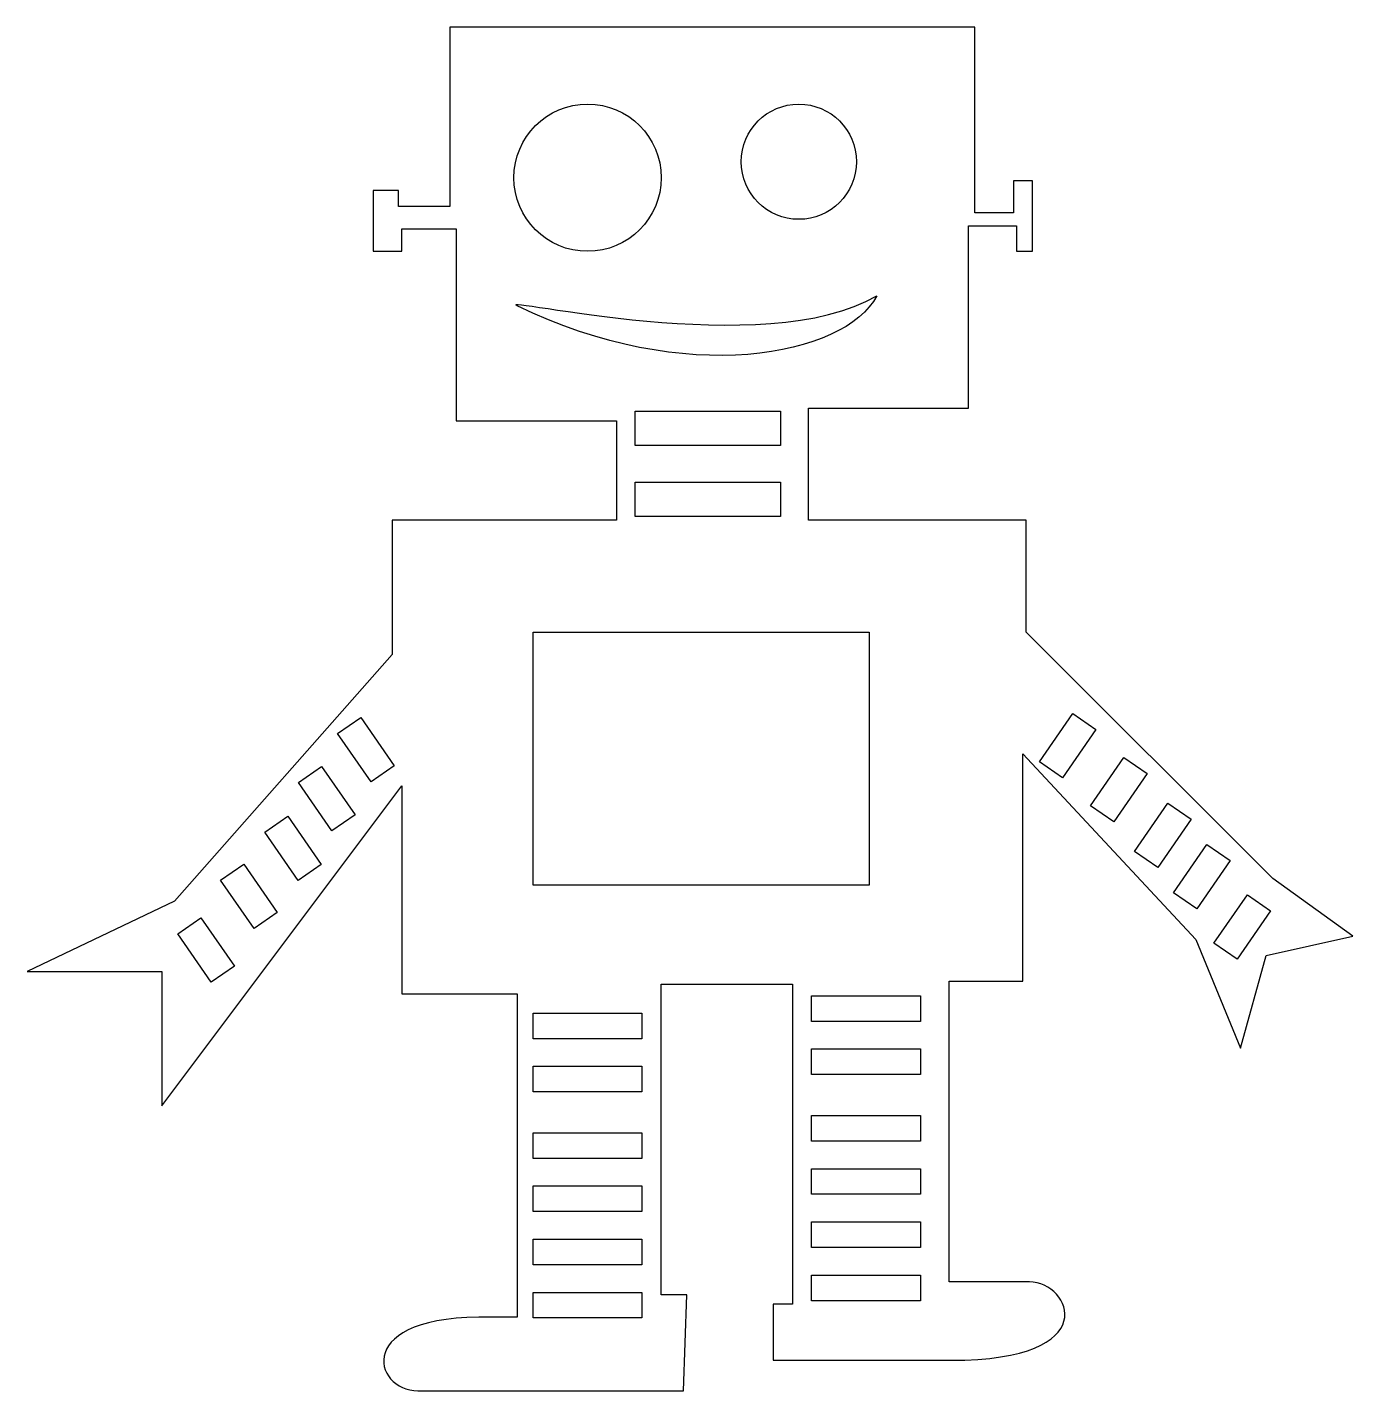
# Model space of a CAD drawing. Header units: centimetres. Extents: x -8.9 to 8.9, y -9.2 to 9.2.
import ezdxf

# ---------------------------------------------------------------- set-up
doc = ezdxf.new("R2010")
doc.units = ezdxf.units.CM
doc.header["$MEASUREMENT"] = 0
doc.layers.add('Camada 1', color=7, linetype='Continuous')

msp = doc.modelspace()

# ---------------------------------------------------------------- linework, layer by layer
at = {"layer": 'Camada 1'}
for points, knots in [([(-0.08596, -9.15248), (-0.08596, -9.15248), (-3.05088, -9.15248), (-3.65244, -9.15248), (-3.65244, -9.15248), (-4.25397, -9.15248), (-4.5548, -8.12116), (-2.66417, -8.16421), (-2.66417, -8.16421), (-2.44496, -8.16926), (-2.32037, -8.16421), (-2.32037, -8.16421), (-2.32037, -8.16421), (-2.32037, -8.16421), (-2.32037, -3.82425), (-2.32037, -3.82425), (-2.32037, -3.82425), (-2.32037, -3.82425), (-3.86728, -3.82425), (-3.86728, -3.82425), (-3.86728, -3.82425), (-3.86728, -3.82425), (-3.86728, -1.03128), (-3.86728, -1.03128), (-3.86728, -1.03128), (-3.86728, -1.03128), (-7.08996, -5.32817), (-7.08996, -5.32817), (-7.08996, -5.32817), (-7.08996, -5.32817), (-7.08996, -3.52345), (-7.08996, -3.52345), (-7.08996, -3.52345), (-7.08996, -3.52345), (-8.89468, -3.52344), (-8.89468, -3.52344), (-8.89468, -3.52344), (-8.89468, -3.52344), (-6.91808, -2.57824), (-6.91808, -2.57824), (-6.91808, -2.57824), (-6.91808, -2.57824), (-3.99613, 0.73048), (-3.99613, 0.73048), (-3.99613, 0.73048), (-3.99613, 0.73048), (-3.99613, 2.5352), (-3.99613, 2.5352), (-3.99613, 2.5352), (-3.99613, 2.5352), (-0.9883, 2.5352), (-0.9883, 2.5352), (-0.9883, 2.5352), (-0.9883, 2.5352), (-0.9883, 3.86724), (-0.9883, 3.86724), (-0.9883, 3.86724), (-0.9883, 3.86724), (-3.13674, 3.86724), (-3.13674, 3.86724), (-3.13674, 3.86724), (-3.13674, 3.86724), (-3.13674, 6.44547), (-3.13674, 6.44547), (-3.13674, 6.44547), (-3.13674, 6.44547), (-3.86726, 6.44547), (-3.86726, 6.44547), (-3.86726, 6.44547), (-3.86726, 6.44547), (-3.86726, 6.14464), (-3.86726, 6.14464), (-3.86726, 6.14464), (-3.86726, 6.14464), (-4.25394, 6.14464), (-4.25394, 6.14464), (-4.25394, 6.14464), (-4.25394, 6.14464), (-4.25394, 6.96104), (-4.25394, 6.96104), (-4.25394, 6.96104), (-4.25394, 6.96104), (-3.91014, 6.96104), (-3.91014, 6.96104), (-3.91014, 6.96104), (-3.91014, 6.96104), (-3.91014, 6.7462), (-3.91014, 6.7462), (-3.91014, 6.7462), (-3.91014, 6.7462), (-3.22273, 6.7462), (-3.22273, 6.7462), (-3.22273, 6.7462), (-3.22273, 6.7462), (-3.22273, 9.15248), (-3.22273, 9.15248), (-3.22273, 9.15248), (-3.22273, 9.15248), (3.82426, 9.15248), (3.82426, 9.15248), (3.82426, 9.15248), (3.82426, 9.15248), (3.82426, 6.66032), (3.82426, 6.66032), (3.82426, 6.66032), (3.82426, 6.66032), (4.33991, 6.66032), (4.33991, 6.66032), (4.33991, 6.66032), (4.33991, 6.66032), (4.33991, 7.09), (4.33991, 7.09), (4.33991, 7.09), (4.33991, 7.09), (4.59766, 7.09), (4.59766, 7.09), (4.59766, 7.09), (4.59766, 7.09), (4.59766, 6.14464), (4.59766, 6.14464), (4.59766, 6.14464), (4.59766, 6.14464), (4.38282, 6.14464), (4.38282, 6.14464), (4.38282, 6.14464), (4.38282, 6.14464), (4.38282, 6.48836), (4.38282, 6.48836), (4.38282, 6.48836), (4.38282, 6.48836), (3.7383, 6.48836), (3.7383, 6.48836), (3.7383, 6.48836), (3.7383, 6.48836), (3.7383, 4.03911), (3.7383, 4.03911), (3.7383, 4.03911), (3.7383, 4.03911), (1.58985, 4.03912), (1.58985, 4.03912), (1.58985, 4.03912), (1.58985, 4.03912), (1.58985, 2.5352), (1.58985, 2.5352), (1.58985, 2.5352), (1.58985, 2.5352), (4.51186, 2.5352), (4.51186, 2.5352), (4.51186, 2.5352), (4.51186, 2.5352), (4.51186, 1.03128), (4.51186, 1.03128), (4.51186, 1.03128), (4.51186, 1.03128), (7.8205, -2.27747), (7.8205, -2.27747), (7.8205, -2.27747), (7.8205, -2.27747), (8.89473, -3.05087), (8.89473, -3.05087), (8.89473, -3.05087), (8.89473, -3.05087), (7.73453, -3.3086), (7.73453, -3.3086), (7.73453, -3.3086), (7.73453, -3.3086), (7.39065, -4.55479), (7.39065, -4.55479), (7.39065, -4.55479), (7.39065, -4.55479), (6.7892, -3.09376), (6.7892, -3.09376), (6.7892, -3.09376), (6.7892, -3.09376), (4.46899, -0.60144), (4.46899, -0.60144), (4.46899, -0.60144), (4.46899, -0.60144), (4.46899, -3.65235), (4.46899, -3.65235), (4.46899, -3.65235), (4.46899, -3.65235), (3.48057, -3.65235), (3.48057, -3.65235), (3.48057, -3.65235), (3.48057, -3.65235), (3.48057, -7.69148), (3.48057, -7.69148), (3.48057, -7.69148), (3.48057, -7.69148), (3.99606, -7.69148), (4.5548, -7.69148), (4.5548, -7.69148), (5.11355, -7.69148), (5.58612, -8.74426), (3.50202, -8.74426), (3.50202, -8.74426), (2.44908, -8.74426), (1.11728, -8.74426), (1.11728, -8.74426), (1.11728, -8.74426), (1.11728, -8.74426), (1.11728, -7.99231), (1.11728, -7.99231), (1.11728, -7.99231), (1.11728, -7.99231), (1.37504, -7.99231), (1.37504, -7.99231), (1.37504, -7.99231), (1.37504, -7.99231), (1.37504, -3.6954), (1.37504, -3.6954), (1.37504, -3.6954), (1.37504, -3.6954), (-0.38664, -3.6954), (-0.38664, -3.6954), (-0.38664, -3.6954), (-0.38664, -3.6954), (-0.38664, -7.86341), (-0.38664, -7.86341), (-0.38664, -7.86341), (-0.38664, -7.86341), (-0.04292, -7.8634), (-0.04292, -7.8634), (-0.04292, -7.8634), (-0.04292, -7.8634), (-0.08596, -9.15248), (-0.08596, -9.15248)], [0, 0, 0, 0, 0.01724138, 0.01724138, 0.01724138, 0.01724138, 0.03448276, 0.03448276, 0.03448276, 0.03448276, 0.05172414, 0.05172414, 0.05172414, 0.05172414, 0.06896552, 0.06896552, 0.06896552, 0.06896552, 0.0862069, 0.0862069, 0.0862069, 0.0862069, 0.10344828, 0.10344828, 0.10344828, 0.10344828, 0.12068966, 0.12068966, 0.12068966, 0.12068966, 0.13793103, 0.13793103, 0.13793103, 0.13793103, 0.15517241, 0.15517241, 0.15517241, 0.15517241, 0.17241379, 0.17241379, 0.17241379, 0.17241379, 0.18965517, 0.18965517, 0.18965517, 0.18965517, 0.20689655, 0.20689655, 0.20689655, 0.20689655, 0.22413793, 0.22413793, 0.22413793, 0.22413793, 0.24137931, 0.24137931, 0.24137931, 0.24137931, 0.25862069, 0.25862069, 0.25862069, 0.25862069, 0.27586207, 0.27586207, 0.27586207, 0.27586207, 0.29310345, 0.29310345, 0.29310345, 0.29310345, 0.31034483, 0.31034483, 0.31034483, 0.31034483, 0.32758621, 0.32758621, 0.32758621, 0.32758621, 0.34482759, 0.34482759, 0.34482759, 0.34482759, 0.36206897, 0.36206897, 0.36206897, 0.36206897, 0.37931034, 0.37931034, 0.37931034, 0.37931034, 0.39655172, 0.39655172, 0.39655172, 0.39655172, 0.4137931, 0.4137931, 0.4137931, 0.4137931, 0.43103448, 0.43103448, 0.43103448, 0.43103448, 0.44827586, 0.44827586, 0.44827586, 0.44827586, 0.46551724, 0.46551724, 0.46551724, 0.46551724, 0.48275862, 0.48275862, 0.48275862, 0.48275862, 0.5, 0.5, 0.5, 0.5, 0.51724138, 0.51724138, 0.51724138, 0.51724138, 0.53448276, 0.53448276, 0.53448276, 0.53448276, 0.55172414, 0.55172414, 0.55172414, 0.55172414, 0.56896552, 0.56896552, 0.56896552, 0.56896552, 0.5862069, 0.5862069, 0.5862069, 0.5862069, 0.60344828, 0.60344828, 0.60344828, 0.60344828, 0.62068966, 0.62068966, 0.62068966, 0.62068966, 0.63793103, 0.63793103, 0.63793103, 0.63793103, 0.65517241, 0.65517241, 0.65517241, 0.65517241, 0.67241379, 0.67241379, 0.67241379, 0.67241379, 0.68965517, 0.68965517, 0.68965517, 0.68965517, 0.70689655, 0.70689655, 0.70689655, 0.70689655, 0.72413793, 0.72413793, 0.72413793, 0.72413793, 0.74137931, 0.74137931, 0.74137931, 0.74137931, 0.75862069, 0.75862069, 0.75862069, 0.75862069, 0.77586207, 0.77586207, 0.77586207, 0.77586207, 0.79310345, 0.79310345, 0.79310345, 0.79310345, 0.81034483, 0.81034483, 0.81034483, 0.81034483, 0.82758621, 0.82758621, 0.82758621, 0.82758621, 0.84482759, 0.84482759, 0.84482759, 0.84482759, 0.86206897, 0.86206897, 0.86206897, 0.86206897, 0.87931034, 0.87931034, 0.87931034, 0.87931034, 0.89655172, 0.89655172, 0.89655172, 0.89655172, 0.9137931, 0.9137931, 0.9137931, 0.9137931, 0.93103448, 0.93103448, 0.93103448, 0.93103448, 0.94827586, 0.94827586, 0.94827586, 0.94827586, 0.96551724, 0.96551724, 0.96551724, 0.96551724, 1, 1, 1, 1]), ([(-1.37504, 6.14464), (-0.8292, 6.14464), (-0.38677, 6.58705), (-0.38677, 7.13289), (-0.38677, 7.13289), (-0.38677, 7.67873), (-0.82921, 8.12116), (-1.37504, 8.12116), (-1.37504, 8.12116), (-1.92087, 8.12116), (-2.36329, 7.67872), (-2.36329, 7.13289), (-2.36329, 7.13289), (-2.36329, 6.58706), (-1.92088, 6.14464), (-1.37504, 6.14464)], [0, 0, 0, 0, 0.2, 0.2, 0.2, 0.2, 0.4, 0.4, 0.4, 0.4, 0.6, 0.6, 0.6, 0.6, 1, 1, 1, 1]), ([(1.46095, 6.57435), (1.88804, 6.57435), (2.23435, 6.92058), (2.23435, 7.34775), (2.23435, 7.34775), (2.23435, 7.77492), (1.88801, 8.12115), (1.46095, 8.12115), (1.46095, 8.12115), (1.03389, 8.12115), (0.68755, 7.77492), (0.68755, 7.34775), (0.68755, 7.34775), (0.68752, 6.92059), (1.03386, 6.57435), (1.46095, 6.57435)], [0, 0, 0, 0, 0.2, 0.2, 0.2, 0.2, 0.4, 0.4, 0.4, 0.4, 0.6, 0.6, 0.6, 0.6, 1, 1, 1, 1]), ([(2.50666, 5.54711), (1.02499, 4.66517), (-2.63157, 5.5664), (-2.32037, 5.41413), (-2.32037, 5.41413), (-0.06863, 4.31238), (2.07698, 4.73063), (2.50666, 5.54711)], [0, 0, 0, 0, 0.33333333, 0.33333333, 0.33333333, 0.33333333, 1, 1, 1, 1]), ([(1.21452, 3.99673), (1.21452, 3.99673), (-0.7347, 3.99673), (-0.7347, 3.99673), (-0.7347, 3.99673), (-0.7347, 3.99673), (-0.7347, 3.53792), (-0.7347, 3.53792), (-0.7347, 3.53792), (-0.7347, 3.53792), (1.21452, 3.53792), (1.21452, 3.53792), (1.21452, 3.53792), (1.21452, 3.53792), (1.21452, 3.99673), (1.21452, 3.99673)], [0, 0, 0, 0, 0.2, 0.2, 0.2, 0.2, 0.4, 0.4, 0.4, 0.4, 0.6, 0.6, 0.6, 0.6, 1, 1, 1, 1]), ([(1.21452, 3.0437), (1.21452, 3.0437), (-0.7347, 3.0437), (-0.7347, 3.0437), (-0.7347, 3.0437), (-0.7347, 3.0437), (-0.7347, 2.58489), (-0.7347, 2.58489), (-0.7347, 2.58489), (-0.7347, 2.58489), (1.21452, 2.58489), (1.21452, 2.58489), (1.21452, 2.58489), (1.21452, 2.58489), (1.21452, 3.0437), (1.21452, 3.0437)], [0, 0, 0, 0, 0.2, 0.2, 0.2, 0.2, 0.4, 0.4, 0.4, 0.4, 0.6, 0.6, 0.6, 0.6, 1, 1, 1, 1]), ([(2.40628, 1.03128), (2.40628, 1.03128), (-2.10553, 1.03128), (-2.10553, 1.03128), (-2.10553, 1.03128), (-2.10553, 1.03128), (-2.10553, -2.36327), (-2.10553, -2.36327), (-2.10553, -2.36327), (-2.10553, -2.36327), (2.40628, -2.36327), (2.40628, -2.36327), (2.40628, -2.36327), (2.40628, -2.36327), (2.40628, 1.03128), (2.40628, 1.03128)], [0, 0, 0, 0, 0.2, 0.2, 0.2, 0.2, 0.4, 0.4, 0.4, 0.4, 0.6, 0.6, 0.6, 0.6, 1, 1, 1, 1]), ([(-3.97026, -0.76289), (-3.97026, -0.76289), (-4.41852, -0.11434), (-4.41852, -0.11434), (-4.41852, -0.11434), (-4.41852, -0.11434), (-4.72946, -0.32918), (-4.72946, -0.32918), (-4.72946, -0.32918), (-4.72946, -0.32918), (-4.2812, -0.97773), (-4.2812, -0.97773), (-4.2812, -0.97773), (-4.2812, -0.97773), (-3.97026, -0.76289), (-3.97026, -0.76289)], [0, 0, 0, 0, 0.2, 0.2, 0.2, 0.2, 0.4, 0.4, 0.4, 0.4, 0.6, 0.6, 0.6, 0.6, 1, 1, 1, 1]), ([(5.13731, -0.06126), (5.13731, -0.06126), (4.68916, -0.70991), (4.68916, -0.70991), (4.68916, -0.70991), (4.68916, -0.70991), (5.00007, -0.92475), (5.00007, -0.92475), (5.00007, -0.92475), (5.00007, -0.92475), (5.44843, -0.27602), (5.44843, -0.27602), (5.44843, -0.27602), (5.44843, -0.27602), (5.13731, -0.06126), (5.13731, -0.06126)], [0, 0, 0, 0, 0.2, 0.2, 0.2, 0.2, 0.4, 0.4, 0.4, 0.4, 0.6, 0.6, 0.6, 0.6, 1, 1, 1, 1]), ([(5.82393, -0.6506), (5.82393, -0.6506), (5.37559, -1.29933), (5.37559, -1.29933), (5.37559, -1.29933), (5.37559, -1.29933), (5.6865, -1.51399), (5.6865, -1.51399), (5.6865, -1.51399), (5.6865, -1.51399), (6.13468, -0.86544), (6.13468, -0.86544), (6.13468, -0.86544), (6.13468, -0.86544), (5.82393, -0.6506), (5.82393, -0.6506)], [0, 0, 0, 0, 0.2, 0.2, 0.2, 0.2, 0.4, 0.4, 0.4, 0.4, 0.6, 0.6, 0.6, 0.6, 1, 1, 1, 1]), ([(-4.49596, -1.42016), (-4.49596, -1.42016), (-4.94422, -0.77161), (-4.94422, -0.77161), (-4.94422, -0.77161), (-4.94422, -0.77161), (-5.25513, -0.98645), (-5.25513, -0.98645), (-5.25513, -0.98645), (-5.25513, -0.98645), (-4.80687, -1.635), (-4.80687, -1.635), (-4.80687, -1.635), (-4.80687, -1.635), (-4.49596, -1.42016), (-4.49596, -1.42016)], [0, 0, 0, 0, 0.2, 0.2, 0.2, 0.2, 0.4, 0.4, 0.4, 0.4, 0.6, 0.6, 0.6, 0.6, 1, 1, 1, 1]), ([(6.41511, -1.26483), (6.41511, -1.26483), (5.96693, -1.91322), (5.96693, -1.91322), (5.96693, -1.91322), (5.96693, -1.91322), (6.27787, -2.12806), (6.27787, -2.12806), (6.27787, -2.12806), (6.27787, -2.12806), (6.72621, -1.47951), (6.72621, -1.47951), (6.72621, -1.47951), (6.72621, -1.47951), (6.41511, -1.26483), (6.41511, -1.26483)], [0, 0, 0, 0, 0.2, 0.2, 0.2, 0.2, 0.4, 0.4, 0.4, 0.4, 0.6, 0.6, 0.6, 0.6, 1, 1, 1, 1]), ([(-4.94893, -2.0893), (-4.94893, -2.0893), (-5.39719, -1.44073), (-5.39719, -1.44073), (-5.39719, -1.44073), (-5.39719, -1.44073), (-5.70813, -1.65557), (-5.70813, -1.65557), (-5.70813, -1.65557), (-5.70813, -1.65557), (-5.25987, -2.30414), (-5.25987, -2.30414), (-5.25987, -2.30414), (-5.25987, -2.30414), (-4.94893, -2.0893), (-4.94893, -2.0893)], [0, 0, 0, 0, 0.2, 0.2, 0.2, 0.2, 0.4, 0.4, 0.4, 0.4, 0.6, 0.6, 0.6, 0.6, 1, 1, 1, 1]), ([(6.93872, -1.81913), (6.93872, -1.81913), (6.49057, -2.46786), (6.49057, -2.46786), (6.49057, -2.46786), (6.49057, -2.46786), (6.80132, -2.6827), (6.80132, -2.6827), (6.80132, -2.6827), (6.80132, -2.6827), (7.24966, -2.03397), (7.24966, -2.03397), (7.24966, -2.03397), (7.24966, -2.03397), (6.93872, -1.81913), (6.93872, -1.81913)], [0, 0, 0, 0, 0.2, 0.2, 0.2, 0.2, 0.4, 0.4, 0.4, 0.4, 0.6, 0.6, 0.6, 0.6, 1, 1, 1, 1]), ([(-5.54027, -2.72998), (-5.54027, -2.72998), (-5.98853, -2.08125), (-5.98853, -2.08125), (-5.98853, -2.08125), (-5.98853, -2.08125), (-6.29947, -2.29609), (-6.29947, -2.29609), (-6.29947, -2.29609), (-6.29947, -2.29609), (-5.85121, -2.94482), (-5.85121, -2.94482), (-5.85121, -2.94482), (-5.85121, -2.94482), (-5.54027, -2.72998), (-5.54027, -2.72998)], [0, 0, 0, 0, 0.2, 0.2, 0.2, 0.2, 0.4, 0.4, 0.4, 0.4, 0.6, 0.6, 0.6, 0.6, 1, 1, 1, 1]), ([(7.48083, -2.49622), (7.48083, -2.49622), (7.03268, -3.14495), (7.03268, -3.14495), (7.03268, -3.14495), (7.03268, -3.14495), (7.34359, -3.35979), (7.34359, -3.35979), (7.34359, -3.35979), (7.34359, -3.35979), (7.79195, -2.71106), (7.79195, -2.71106), (7.79195, -2.71106), (7.79195, -2.71106), (7.48083, -2.49622), (7.48083, -2.49622)], [0, 0, 0, 0, 0.2, 0.2, 0.2, 0.2, 0.4, 0.4, 0.4, 0.4, 0.6, 0.6, 0.6, 0.6, 1, 1, 1, 1]), ([(-6.11521, -3.45071), (-6.11521, -3.45071), (-6.56349, -2.80219), (-6.56349, -2.80219), (-6.56349, -2.80219), (-6.56349, -2.80219), (-6.87443, -3.01703), (-6.87443, -3.01703), (-6.87443, -3.01703), (-6.87443, -3.01703), (-6.42617, -3.6656), (-6.42617, -3.6656), (-6.42617, -3.6656), (-6.42617, -3.6656), (-6.11521, -3.45071), (-6.11521, -3.45071)], [0, 0, 0, 0, 0.2, 0.2, 0.2, 0.2, 0.4, 0.4, 0.4, 0.4, 0.6, 0.6, 0.6, 0.6, 1, 1, 1, 1]), ([(3.09372, -3.84989), (3.09372, -3.84989), (1.63269, -3.84989), (1.63269, -3.84989), (1.63269, -3.84989), (1.63269, -3.84989), (1.63269, -4.1938), (1.63269, -4.1938), (1.63269, -4.1938), (1.63269, -4.1938), (3.09372, -4.19379), (3.09372, -4.19379), (3.09372, -4.19379), (3.09372, -4.19379), (3.09372, -3.84989), (3.09372, -3.84989)], [0, 0, 0, 0, 0.2, 0.2, 0.2, 0.2, 0.4, 0.4, 0.4, 0.4, 0.6, 0.6, 0.6, 0.6, 1, 1, 1, 1]), ([(-0.64453, -4.08203), (-0.64453, -4.08203), (-2.10553, -4.08203), (-2.10553, -4.08203), (-2.10553, -4.08203), (-2.10553, -4.08203), (-2.10553, -4.42591), (-2.10553, -4.42591), (-2.10553, -4.42591), (-2.10553, -4.42591), (-0.64453, -4.42591), (-0.64453, -4.42591), (-0.64453, -4.42591), (-0.64453, -4.42591), (-0.64453, -4.08203), (-0.64453, -4.08203)], [0, 0, 0, 0, 0.2, 0.2, 0.2, 0.2, 0.4, 0.4, 0.4, 0.4, 0.6, 0.6, 0.6, 0.6, 1, 1, 1, 1]), ([(3.09372, -4.56418), (3.09372, -4.56418), (1.63269, -4.56418), (1.63269, -4.56418), (1.63269, -4.56418), (1.63269, -4.56418), (1.63269, -4.90806), (1.63269, -4.90806), (1.63269, -4.90806), (1.63269, -4.90806), (3.09372, -4.90806), (3.09372, -4.90806), (3.09372, -4.90806), (3.09372, -4.90806), (3.09372, -4.56418), (3.09372, -4.56418)], [0, 0, 0, 0, 0.2, 0.2, 0.2, 0.2, 0.4, 0.4, 0.4, 0.4, 0.6, 0.6, 0.6, 0.6, 1, 1, 1, 1]), ([(-0.64453, -4.7963), (-0.64453, -4.7963), (-2.10553, -4.7963), (-2.10553, -4.7963), (-2.10553, -4.7963), (-2.10553, -4.7963), (-2.10553, -5.14021), (-2.10553, -5.14021), (-2.10553, -5.14021), (-2.10553, -5.14021), (-0.64453, -5.14021), (-0.64453, -5.14021), (-0.64453, -5.14021), (-0.64453, -5.14021), (-0.64453, -4.7963), (-0.64453, -4.7963)], [0, 0, 0, 0, 0.2, 0.2, 0.2, 0.2, 0.4, 0.4, 0.4, 0.4, 0.6, 0.6, 0.6, 0.6, 1, 1, 1, 1]), ([(3.09372, -5.45704), (3.09372, -5.45704), (1.63269, -5.45704), (1.63269, -5.45704), (1.63269, -5.45704), (1.63269, -5.45704), (1.63269, -5.80092), (1.63269, -5.80092), (1.63269, -5.80092), (1.63269, -5.80092), (3.09372, -5.80092), (3.09372, -5.80092), (3.09372, -5.80092), (3.09372, -5.80092), (3.09372, -5.45704), (3.09372, -5.45704)], [0, 0, 0, 0, 0.2, 0.2, 0.2, 0.2, 0.4, 0.4, 0.4, 0.4, 0.6, 0.6, 0.6, 0.6, 1, 1, 1, 1]), ([(-0.64453, -5.68916), (-0.64453, -5.68916), (-2.10553, -5.68916), (-2.10553, -5.68916), (-2.10553, -5.68916), (-2.10553, -5.68916), (-2.10553, -6.03304), (-2.10553, -6.03304), (-2.10553, -6.03304), (-2.10553, -6.03304), (-0.64453, -6.03304), (-0.64453, -6.03304), (-0.64453, -6.03304), (-0.64453, -6.03304), (-0.64453, -5.68916), (-0.64453, -5.68916)], [0, 0, 0, 0, 0.2, 0.2, 0.2, 0.2, 0.4, 0.4, 0.4, 0.4, 0.6, 0.6, 0.6, 0.6, 1, 1, 1, 1]), ([(3.09372, -6.17134), (3.09372, -6.17134), (1.63269, -6.17134), (1.63269, -6.17134), (1.63269, -6.17134), (1.63269, -6.17134), (1.63269, -6.51522), (1.63269, -6.51522), (1.63269, -6.51522), (1.63269, -6.51522), (3.09372, -6.51522), (3.09372, -6.51522), (3.09372, -6.51522), (3.09372, -6.51522), (3.09372, -6.17134), (3.09372, -6.17134)], [0, 0, 0, 0, 0.2, 0.2, 0.2, 0.2, 0.4, 0.4, 0.4, 0.4, 0.6, 0.6, 0.6, 0.6, 1, 1, 1, 1]), ([(-0.64453, -6.40346), (-0.64453, -6.40346), (-2.10553, -6.40346), (-2.10553, -6.40346), (-2.10553, -6.40346), (-2.10553, -6.40346), (-2.10553, -6.74734), (-2.10553, -6.74734), (-2.10553, -6.74734), (-2.10553, -6.74734), (-0.64453, -6.74734), (-0.64453, -6.74734), (-0.64453, -6.74734), (-0.64453, -6.74734), (-0.64453, -6.40346), (-0.64453, -6.40346)], [0, 0, 0, 0, 0.2, 0.2, 0.2, 0.2, 0.4, 0.4, 0.4, 0.4, 0.6, 0.6, 0.6, 0.6, 1, 1, 1, 1]), ([(3.09372, -6.88564), (3.09372, -6.88564), (1.63269, -6.88564), (1.63269, -6.88564), (1.63269, -6.88564), (1.63269, -6.88564), (1.63269, -7.22955), (1.63269, -7.22955), (1.63269, -7.22955), (1.63269, -7.22955), (3.09372, -7.22954), (3.09372, -7.22954), (3.09372, -7.22954), (3.09372, -7.22954), (3.09372, -6.88564), (3.09372, -6.88564)], [0, 0, 0, 0, 0.2, 0.2, 0.2, 0.2, 0.4, 0.4, 0.4, 0.4, 0.6, 0.6, 0.6, 0.6, 1, 1, 1, 1]), ([(-0.64453, -7.11773), (-0.64453, -7.11773), (-2.10553, -7.11773), (-2.10553, -7.11773), (-2.10553, -7.11773), (-2.10553, -7.11773), (-2.10553, -7.46164), (-2.10553, -7.46164), (-2.10553, -7.46164), (-2.10553, -7.46164), (-0.64453, -7.46163), (-0.64453, -7.46163), (-0.64453, -7.46163), (-0.64453, -7.46163), (-0.64453, -7.11773), (-0.64453, -7.11773)], [0, 0, 0, 0, 0.2, 0.2, 0.2, 0.2, 0.4, 0.4, 0.4, 0.4, 0.6, 0.6, 0.6, 0.6, 1, 1, 1, 1]), ([(3.09372, -7.59993), (3.09372, -7.59993), (1.63269, -7.59993), (1.63269, -7.59993), (1.63269, -7.59993), (1.63269, -7.59993), (1.63269, -7.94381), (1.63269, -7.94381), (1.63269, -7.94381), (1.63269, -7.94381), (3.09372, -7.94381), (3.09372, -7.94381), (3.09372, -7.94381), (3.09372, -7.94381), (3.09372, -7.59993), (3.09372, -7.59993)], [0, 0, 0, 0, 0.2, 0.2, 0.2, 0.2, 0.4, 0.4, 0.4, 0.4, 0.6, 0.6, 0.6, 0.6, 1, 1, 1, 1]), ([(-0.64453, -7.83202), (-0.64453, -7.83202), (-2.10553, -7.83202), (-2.10553, -7.83202), (-2.10553, -7.83202), (-2.10553, -7.83202), (-2.10553, -8.17593), (-2.10553, -8.17593), (-2.10553, -8.17593), (-2.10553, -8.17593), (-0.64453, -8.17593), (-0.64453, -8.17593), (-0.64453, -8.17593), (-0.64453, -8.17593), (-0.64453, -7.83202), (-0.64453, -7.83202)], [0, 0, 0, 0, 0.2, 0.2, 0.2, 0.2, 0.4, 0.4, 0.4, 0.4, 0.6, 0.6, 0.6, 0.6, 1, 1, 1, 1])]:
    msp.add_open_spline(points, degree=3, knots=knots, dxfattribs=at)

doc.saveas('drawing.dxf')
